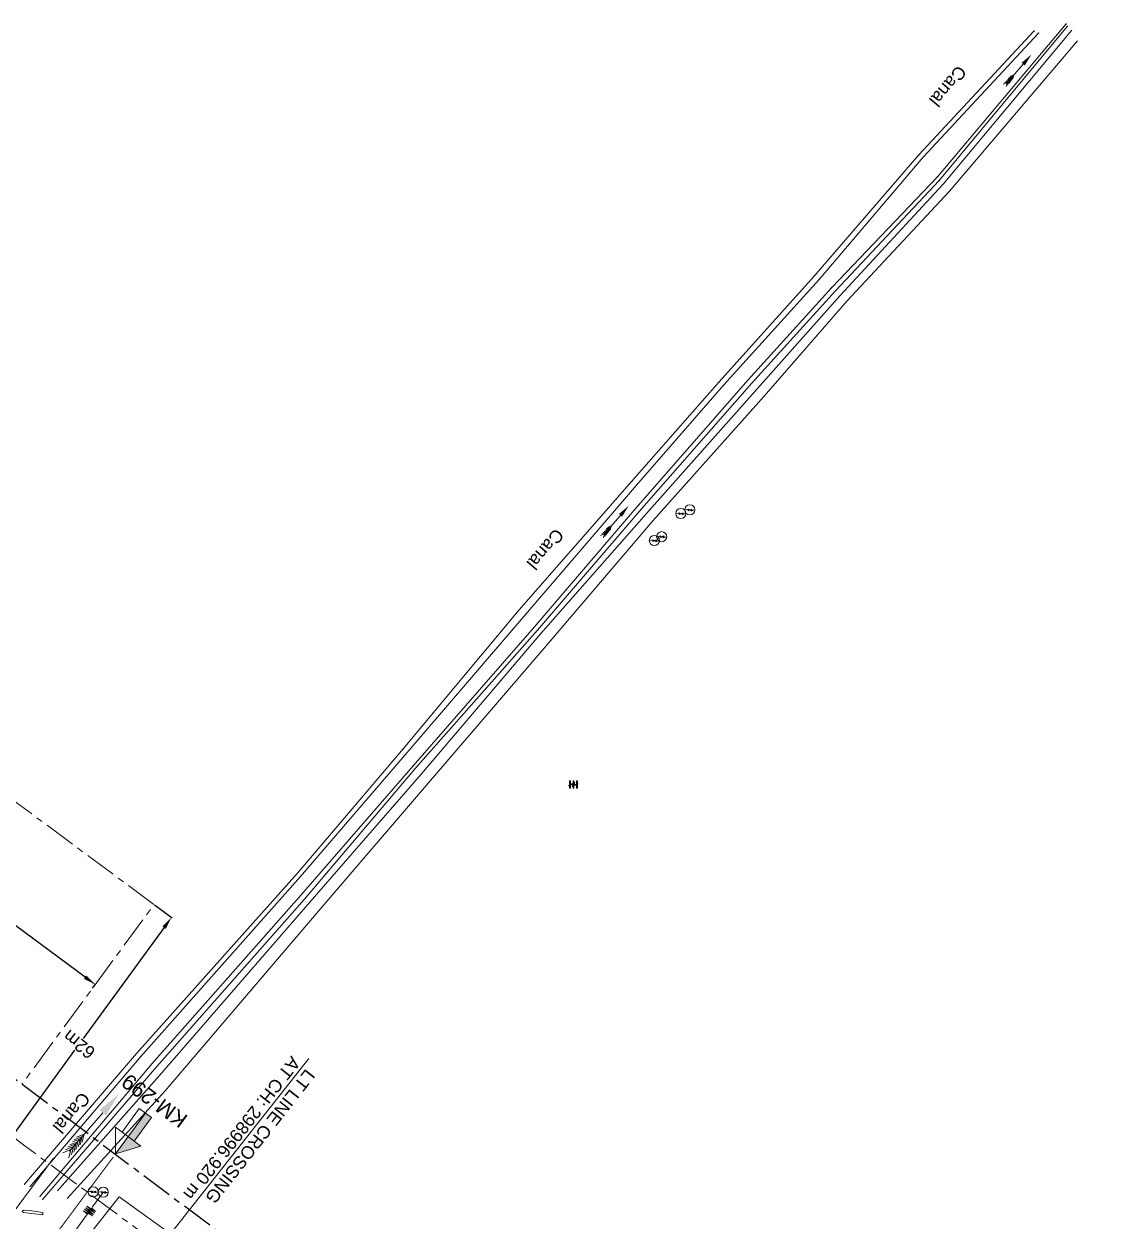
# Model space of a CAD drawing. Header units: metres. Extents: x 628572 to 650094, y 3375792 to 3391117.
# Drawn here: x 645618.9 to 645834.4, y 3379237.3 to 3379473.5 of the extents above; entities that cross this region are included whole.
import ezdxf
from ezdxf.enums import TextEntityAlignment as Align

# ---------------------------------------------------------------- set-up
doc = ezdxf.new("R2010")
doc.units = ezdxf.units.M
doc.header["$MEASUREMENT"] = 0
doc.linetypes.add('CENTER', pattern=[2, 1.25, -0.25, 0.25, -0.25])
doc.linetypes.add('PHANTOM2', pattern=[1.25, 0.625, -0.125, 0.125, -0.125, 0.125, -0.125])
doc.layers.get('Defpoints').update_dxf_attribs({"lineweight": 0})
for name, color, linetype, lineweight in [('BRIDGE DETAILS PLAN', 7, 'Continuous', 0), ('CANAL_BOTTOM', 5, 'Continuous', 0), ('CANAL_TOP', 5, 'Continuous', 0), ('Cart Track', 34, 'Continuous', 0), ('DFCC BOUNDARY', 6, 'CENTER', 0), ('Electric Pole', 251, 'Continuous', 0), ('Existing Railway Boundary', 7, 'CENTER', 0), ('HT_PWR_LINE', 134, 'POWER', 0), ('KM STONE', 7, 'Continuous', 0), ('MATCH LINE', 7, 'Continuous', 0), ('Retaining Wall', 251, 'Continuous', 0), ('River Text', 5, 'Continuous', 0), ('Text', 251, 'Continuous', 0), ('Transformer', 251, 'Continuous', 0)]:
    doc.layers.add(name, color=color, linetype=linetype, lineweight=lineweight)
for name, color, linetype in [('Dimension', 10, 'Continuous'), ('HT_TEXT', 7, 'Continuous'), ('NPL SIDING', 6, 'Continuous')]:
    doc.layers.add(name, color=color, linetype=linetype)
doc.styles.get("Standard").update_dxf_attribs({"font": 'arial.ttf'})
doc.styles.add('Style-Arial', font='arial.ttf')
doc.linetypes.add('POWER', pattern='A,10,-0.2,[131,ltypeshp.shx,S=0.4,R=0,X=-0.2,Y=0],-0.2,[131,ltypeshp.shx,S=0.4,R=180,X=1.2,Y=0],-1.2,-0.2,[131,ltypeshp.shx,S=0.4,R=0,X=-0.2,Y=0],-0.2,[131,ltypeshp.shx,S=0.4,R=180,X=1.2,Y=0],-1.2,-0.2,[131,ltypeshp.shx,S=0.4,R=0,X=-0.2,Y=0],-0.2,[131,ltypeshp.shx,S=0.4,R=180,X=1.2,Y=0],-1.2', length=14.8)
doc.dimstyles.get("Standard").update_dxf_attribs({"dimtxt": 2.5, "dimasz": 2.5, "dimexe": 0.18, "dimexo": 0.0625, "dimgap": 0.09, "dimtad": 0, "dimtih": 1, "dimtoh": 1, "dimdec": 3, "dimzin": 0, "dimdsep": 46, "dimtxsty": 'Standard', "dimcen": 0.09, "dimadec": 0, "dimazin": 0, "dimtfac": 1, "dimtdec": 3, "dimtofl": 0, "dimtmove": 0, "dimatfit": 3, "dimfxl": 1, "dimtolj": 1, "dimtzin": 0, "dimarcsym": 0})

# ---------------------------------------------------------------- blocks, each defined once
blk = doc.blocks.new('EP')
blk.add_hatch(color=8).paths.add_polyline_path([(0.31, -0.24), (0.31, 0), (-0.31, -0.19), (-0.31, 0.07), (-0.93, -0.01), (-0.21, 0.16), (-0.21, -0.05), (0.43, 0.15), (0.41, -0.1), (0.94, -0.01)])
at = {"color": 8}
for p, q in [((-0.93, -0.01), (-0.21, 0.16)), ((-0.31, 0.07), (-0.93, -0.01)), ((-0.31, -0.19), (-0.31, 0.07)), ((0.31, 0), (-0.31, -0.19)), ((-0.21, 0.16), (-0.21, -0.05)), ((-0.21, -0.05), (0.43, 0.15)), ((0.31, -0.24), (0.31, 0)), ((0.43, 0.15), (0.41, -0.1)), ((0.94, -0.01), (0.31, -0.24)), ((0.41, -0.1), (0.94, -0.01))]:
    blk.add_line(p, q, dxfattribs=at)
blk.add_circle((0, 0), 1, dxfattribs=at)
blk = doc.blocks.new('TRF')
blk.add_hatch(color=256).paths.add_polyline_path([(-0.18, -0.39), (0.02, 0.04), (-0.98, -0.29), (0.38, 0.42), (0.22, -0.04), (0.98, 0.09)])
for p, q in [((-0.69, 0.72), (-0.69, -0.72)), ((-0.52, 0.72), (-0.69, 0.72)), ((-0.52, -0.72), (-0.52, 0.72)), ((0, 0.72), (0, -0.72)), ((0.17, 0.72), (0, 0.72)), ((0.17, -0.72), (0.17, 0.72)), ((0.7, 0.72), (0.7, -0.72)), ((0.87, 0.72), (0.7, 0.72)), ((0.87, -0.72), (0.87, 0.72)), ((-0.69, -0.72), (-0.52, -0.72)), ((0, -0.72), (0.17, -0.72)), ((0.7, -0.72), (0.87, -0.72))]:
    blk.add_line(p, q)
at = {"flags": 128}
blk.add_lwpolyline([(0.22, -0.04), (0.38, 0.42), (-0.98, -0.29), (0.02, 0.04), (-0.18, -0.39), (0.98, 0.09), (0.22, -0.04)], close=True, dxfattribs=at)
blk = doc.blocks.new('River A')
at = {"layer": 'River Text'}
for p, q in [((0.4, 16.4), (-3.2, 24, -1499.5)), ((0.5, 20.3), (-3.1, 27.8, -1499.5)), ((0.4, 16.4), (4.4, 23.8, -1499.5)), ((0.5, 20.3), (4.5, 27.7, -1499.5)), ((0.1, 6), (-3.5, 13.6, -1499.5)), ((0.2, 9.9), (-3.4, 17.4, -1499.5)), ((0.3, 12.9), (-3.3, 20.5, -1499.5)), ((0.5, 22.3), (0, 0)), ((0.1, 6), (4.1, 13.4, -1499.5)), ((0.2, 9.9), (4.2, 17.2, -1499.5)), ((0.3, 12.9), (4.3, 20.3, -1499.5)), ((0, 0), (-3.6, 7.5, -1499.5)), ((0.1, 3.3), (-3.5, 10.8, -1499.5)), ((0, 0), (4, 7.4, -1499.5)), ((0.1, 3.3), (4.1, 10.7, -1499.5))]:
    blk.add_line(p, q, dxfattribs=at)
at = {"layer": 'River Text', "flags": 128}
blk.add_lwpolyline([(-0.7, -27.7), (0.5, 22.3)], dxfattribs=at)
at = {"layer": 'River Text', "extrusion": (0, 0, -1)}
blk.add_solid([(-3.5, -27.8), (1.3, -52.7), (4.8, -27.6)], dxfattribs=at)
blk = doc.blocks.new('KM POST PLAN')
h = blk.add_hatch(color=256)
h.paths.add_polyline_path([(-6.25, -8.47), (0, 0), (0, -8.47), (-3, -8.47)], flags=16)
h.paths.add_polyline_path([(-3, -20), (-3, -8.47), (0, -8.47), (0, -20)], flags=16)
at = {"flags": 128}
for points in [[(0, 0), (-6.25, -8.47), (6.25, -8.47)], [(0, 0), (0, -20)], [(0, 0), (6.25, -8.47)], [(3, -8.47), (3, -20), (-3, -20), (-3, -8.47)]]:
    blk.add_lwpolyline(points, dxfattribs=at)
blk = doc.blocks.new('*D124')
at = {"layer": 'Defpoints', "color": 0, "transparency": 16777216}
for p in [(645644.6, 3379299.72), (645608.12, 3379249.6), (645611.57, 3379247.09)]:
    blk.add_point(p, dxfattribs=at)
at = {"layer": 'Dimension', "color": 0, "lineweight": -2, "transparency": 16777216}
for p, q in [((645644.7, 3379299.65), (645648.15, 3379297.13)), ((645646.58, 3379295.19), (645630.64, 3379273.28)), ((645613.05, 3379249.11), (645628.99, 3379271.02)), ((645608.23, 3379249.53), (645611.68, 3379247.02))]:
    blk.add_line(p, q, dxfattribs=at)
at = {"layer": 'Dimension', "color": 0, "transparency": 16777216}
for points in [[(645646.24, 3379295.43), (645646.92, 3379294.94), (645648.05, 3379297.21)], [(645612.71, 3379249.36), (645613.38, 3379248.87), (645611.57, 3379247.09)]]:
    blk.add_solid(points, dxfattribs=at)
at = {"layer": 'Dimension', "color": 0, "lineweight": 0, "transparency": 16777216, "insert": (645629.81, 3379272.15), "char_height": 2.5, "attachment_point": 5, "rotation": 142, "style": 'Style-Arial'}
blk.add_mtext('\\A1;62m', dxfattribs=at)
blk = doc.blocks.new('TerminatorOpen_0.5')
at = {"color": 0, "linetype": 'ByBlock', "lineweight": -2}
for q in [(-1, 0.25), (-1, 0), (-1, -0.25)]:
    blk.add_line((0, 0), q, dxfattribs=at)
blk = doc.blocks.new('*D125')
at = {"layer": 'Defpoints', "color": 0, "transparency": 16777216}
for p in [(645541.37, 3379350.09), (645541.97, 3379350.89), (645632.41, 3379283.14)]:
    blk.add_point(p, dxfattribs=at)
at = {"layer": 'Dimension', "color": 0, "lineweight": -2, "transparency": 16777216}
for p, q in [((645541.45, 3379350.19), (645542.04, 3379350.99)), ((645543.98, 3379349.41), (645584.11, 3379319.9)), ((645630.99, 3379285.43), (645590.86, 3379314.94)), ((645632.48, 3379283.24), (645633.08, 3379284.05))]:
    blk.add_line(p, q, dxfattribs=at)
at = {"layer": 'Dimension', "color": 0, "transparency": 16777216}
for points in [[(645544.23, 3379349.75), (645543.73, 3379349.08), (645541.97, 3379350.89)], [(645631.23, 3379285.76), (645630.74, 3379285.09), (645633, 3379283.95)]]:
    blk.add_solid(points, dxfattribs=at)
at = {"layer": 'Dimension', "color": 0, "lineweight": 0, "transparency": 16777216, "insert": (645587.48, 3379317.42), "char_height": 2.5, "attachment_point": 5, "rotation": 142, "style": 'Style-Arial'}
blk.add_mtext('\\A1;113m', dxfattribs=at)

msp = doc.modelspace()

# ---------------------------------------------------------------- linework, layer by layer
at = {"layer": 'BRIDGE DETAILS PLAN', "flags": 128}
msp.add_lwpolyline([(645532.3308, 3379157.7701), (645564.1772, 3379200.6926), (645579.7757, 3379189.1193), (645624.732, 3379249.7113)], dxfattribs=at)
at = {"layer": 'CANAL_BOTTOM', "linetype": 'Continuous', "flags": 128}
for points in [[(645622.0776, 3379242.148), (645644.2552, 3379268.401), (645673.6643, 3379301.6959), (645695.6955, 3379327.132), (645719.6449, 3379354.5039), (645740.1318, 3379378.4638), (645761.8236, 3379403.2972), (645778.3092, 3379421.4861), (645799.1273, 3379443.3305), (645824.5576, 3379473.4883)], [(645819.0811, 3379471.6844), (645796.344, 3379447.2031), (645775.787, 3379423.0709), (645757.0149, 3379402.2713), (645739.7743, 3379382.5081), (645694.5352, 3379329.755), (645673.4595, 3379305.2864), (645641.9648, 3379269.7563), (645620.1522, 3379244.1169)]]:
    msp.add_lwpolyline(points, dxfattribs=at)
at = {"layer": 'CANAL_BOTTOM'}
for p in [(645824.5576, 3379473.488), (645819.0811, 3379471.684), (645796.344, 3379447.203), (645799.1273, 3379443.33), (645775.787, 3379423.071), (645778.3092, 3379421.486), (645757.0149, 3379402.271), (645761.8236, 3379403.297), (645739.7743, 3379382.508), (645740.1318, 3379378.464), (645719.6449, 3379354.504), (645694.5352, 3379329.755), (645695.6955, 3379327.132), (645673.4595, 3379305.286), (645673.6643, 3379301.696), (645641.9648, 3379269.756), (645644.2552, 3379268.401), (645620.1522, 3379244.117), (645622.0776, 3379242.148)]:
    msp.add_point(p, dxfattribs=at)
at = {"layer": 'CANAL_TOP', "linetype": 'Continuous', "flags": 128}
for points in [[(645619.0518, 3379244.5438), (645641.1375, 3379270.3749), (645672.8829, 3379305.9048), (645693.7703, 3379330.4455), (645716.6396, 3379357.9108), (645738.8614, 3379383.2493), (645756.1124, 3379402.8712), (645774.8138, 3379423.7398), (645795.4953, 3379447.6428), (645818.2325, 3379472.1241)], [(645824.7512, 3379472.9839), (645799.5146, 3379442.5827), (645779.0028, 3379420.8189), (645762.4468, 3379402.5141), (645740.8331, 3379377.8771), (645720.2607, 3379353.8613), (645696.1681, 3379326.6201), (645674.2842, 3379300.8067), (645644.6903, 3379267.2828), (645622.6316, 3379241.5864)]]:
    msp.add_lwpolyline(points, dxfattribs=at)
at = {"layer": 'CANAL_TOP'}
for p in [(645818.2325, 3379472.124), (645824.7512, 3379472.984), (645795.4953, 3379447.643), (645799.5146, 3379442.583), (645774.8138, 3379423.74), (645779.0028, 3379420.819), (645756.1124, 3379402.871), (645762.4468, 3379402.514), (645738.8614, 3379383.249), (645740.8331, 3379377.877), (645716.6396, 3379357.911), (645720.2607, 3379353.861), (645693.7683, 3379330.444), (645693.7703, 3379330.445), (645696.1681, 3379326.62), (645672.8829, 3379305.905), (645674.2842, 3379300.807), (645641.1375, 3379270.375), (645644.6903, 3379267.283), (645619.0518, 3379244.544), (645622.6316, 3379241.586)]:
    msp.add_point(p, dxfattribs=at)
at = {"layer": 'Cart Track', "linetype": 'Continuous', "flags": 128}
for points in [[(645625.5789, 3379243.2722), (645646.1299, 3379266.5062), (645675.3293, 3379300.2089), (645697.336, 3379325.5285), (645720.9193, 3379353.1991), (645741.7657, 3379376.9051), (645763.6146, 3379401.5361), (645779.9544, 3379419.9039), (645800.2559, 3379441.8724), (645825.6798, 3379472.2871)], [(645826.7864, 3379470.16), (645801.5569, 3379440.5313), (645781.2442, 3379418.7985), (645764.9754, 3379400.0679), (645742.9693, 3379375.4671), (645722.7443, 3379351.6972), (645699.1076, 3379324.1939), (645677.3748, 3379298.8281), (645646.79, 3379262.9886), (645627.4406, 3379241.7192)]]:
    msp.add_lwpolyline(points, dxfattribs=at)
at = {"layer": 'DFCC BOUNDARY', "ltscale": 5, "flags": 128}
msp.add_lwpolyline([(645520.1413, 3379326.1101), (645520.9873, 3379325.4798), (645619.2, 3379252.0682), (645759.2868, 3379148.1795), (645807.4886, 3379112.59), (645839.9016, 3379090.5698)], dxfattribs=at)
at = {"layer": 'Existing Railway Boundary', "color": 10, "ltscale": 5, "flags": 128}
msp.add_lwpolyline([(645540.053, 3379348.2913), (645553.8497, 3379367.0523), (645644.5996, 3379299.7196), (645618.5336, 3379264.2747)], dxfattribs=at)
at = {"layer": 'HT_PWR_LINE', "linetype": 'Continuous', "flags": 128}
msp.add_lwpolyline([(645622.5128, 3379226.2936), (645631.2942, 3379238.4449), (645631.4465, 3379238.6556), (645630.6995, 3379239.3312), (645632.4291, 3379238.3033), (645630.9103, 3379239.623), (645632.64, 3379238.595), (645631.1212, 3379239.9147), (645632.8509, 3379238.8868), (645631.332, 3379240.2065), (645633.0617, 3379239.1786), (645632.3147, 3379239.8542), (645632.465, 3379240.065), (645634.5522, 3379242.9532)], dxfattribs=at)
at = {"layer": 'HT_TEXT', "lineweight": 13, "flags": 128}
msp.add_lwpolyline([(645610.1221, 3379209.1479), (645622.8582, 3379223.2428), (645637.6853, 3379242.0524), (645647.8765, 3379234.7666), (645675.1344, 3379269.3459)], dxfattribs=at)
at = {"layer": 'MATCH LINE', "linetype": 'PHANTOM2', "ltscale": 15, "const_width": 0.2}
msp.add_lwpolyline([(645636.5612, 3379249.9363), (645565.9601, 3379154.828)], dxfattribs=at)
at = {"layer": 'NPL SIDING', "linetype": 'CENTER', "ltscale": 5, "flags": 128}
msp.add_lwpolyline([(645839.1494, 3379091.0807), (645842.691, 3379095.8991), (645525.86, 3379333.8865)], dxfattribs=at)
at = {"layer": 'Retaining Wall', "linetype": 'Continuous', "flags": 128}
msp.add_lwpolyline([(645622.6768, 3379238.993), (645622.6483, 3379238.5223), (645619.9596, 3379238.8257), (645618.8544, 3379238.964), (645618.5632, 3379239.2042), (645618.8128, 3379239.4596), (645620.018, 3379239.3564), (645622.6768, 3379238.993)], close=True, dxfattribs=at)

# ---------------------------------------------------------------- block references
at = {"layer": 'Electric Pole', "linetype": 'Continuous'}
for p in [(645748.5196, 3379376.8837), (645750.2803, 3379377.6187), (645744.7411, 3379372.3208), (645743.2966, 3379371.5578), (645632.5992, 3379243.0628), (645634.5793, 3379242.9907)]:
    msp.add_blockref('EP', p, dxfattribs=at)
at = {"layer": 'KM STONE'}
ref = msp.add_blockref('KM POST PLAN', (645636.9968, 3379250.5232), dxfattribs=dict(at, xscale=0.5, yscale=0.5, zscale=0.5, rotation=143.7902699600399))
ref.add_attrib('KM-POST', 'KM-299', dxfattribs={"layer": '0', "height": 3, "rotation": 143.79027, "style": 'Style-Arial'}).set_placement((645644.6764, 3379261.0123), align=Align.MIDDLE_CENTER)
at = {"layer": 'River Text', "rotation": 140.6085935194517}
for p, xscale, yscale, zscale in [((645814.244, 3379463.4601), 0.1, 0.1, 0.1), ((645734.8087, 3379374.4333), 0.1, 0.1, 0.1), ((645630.8414, 3379254.4541), 0.2, 0.2, 0.2)]:
    msp.add_blockref('River A', p, dxfattribs=dict(at, xscale=xscale, yscale=yscale, zscale=zscale))
at = {"layer": 'Transformer', "linetype": 'Continuous'}
msp.add_blockref('TRF', (645727.2549, 3379323.438), dxfattribs=at)

# ---------------------------------------------------------------- texts
at = {"layer": 'HT_TEXT', "style": 'Style-Arial'}
for s, p in [('AT CH: 298996.920 m', (645671.6945, 3379270.0083)), ('LT LINE CROSSING', (645674.5684, 3379267.4657))]:
    msp.add_text(s, height=2.5, rotation=231.831665, dxfattribs=at).set_placement(p)
at = {"layer": 'Text'}
for rotation, p in [(229.860948, (645803.1942, 3379465.5054)), (229.765593, (645723.7766, 3379374.1353)), (229.765593, (645630.3194, 3379262.9346))]:
    msp.add_text('Canal', height=2.5, rotation=rotation, dxfattribs=at).set_placement(p)

# ---------------------------------------------------------------- dimensions: what is measured, and where the dimension line sits
at = {"layer": 'Dimension', "color": 10, "lineweight": 0}
for p1, p2, distance, override, picture, middle in [((645632.4085, 3379283.142), (645541.3744, 3379350.0881), -1.0001, {"dimexe": 0.125, "dimexo": 0.125, "dimgap": 0.125, "dimtad": 1, "dimtih": 0, "dimtoh": 0, "dimzin": 11, "dimpost": 'm', "dimtxsty": 'Style-Arial', "dimsah": 1, "dimadec": 4, "dimazin": 3, "dimtmove": 2, "dimatfit": 1, "dimldrblk": 'TerminatorOpen_0.5', "dimfrac": 2, "dimtzin": 11}, '*D125', (645587.4839, 3379317.4207)), ((645644.5996, 3379299.7196), (645608.1239, 3379249.6021), 4.2673, {"dimexe": 0.125, "dimexo": 0.125, "dimgap": 0.125, "dimtad": 1, "dimtih": 0, "dimtoh": 0, "dimdec": 0, "dimzin": 11, "dimpost": 'm', "dimtxsty": 'Style-Arial', "dimsah": 1, "dimadec": 4, "dimazin": 3, "dimtmove": 2, "dimatfit": 1, "dimldrblk": 'TerminatorOpen_0.5', "dimfrac": 2, "dimtzin": 11}, '*D124', (645629.812, 3379272.1497))]:
    dim = msp.add_aligned_dim(p1=p1, p2=p2, distance=distance, dimstyle='Standard', override=override, dxfattribs=at)
    dim.commit()
    dim.dimension.update_dxf_attribs({"geometry": picture, "text_midpoint": middle, "text_rotation": 142})

doc.saveas('drawing.dxf')
